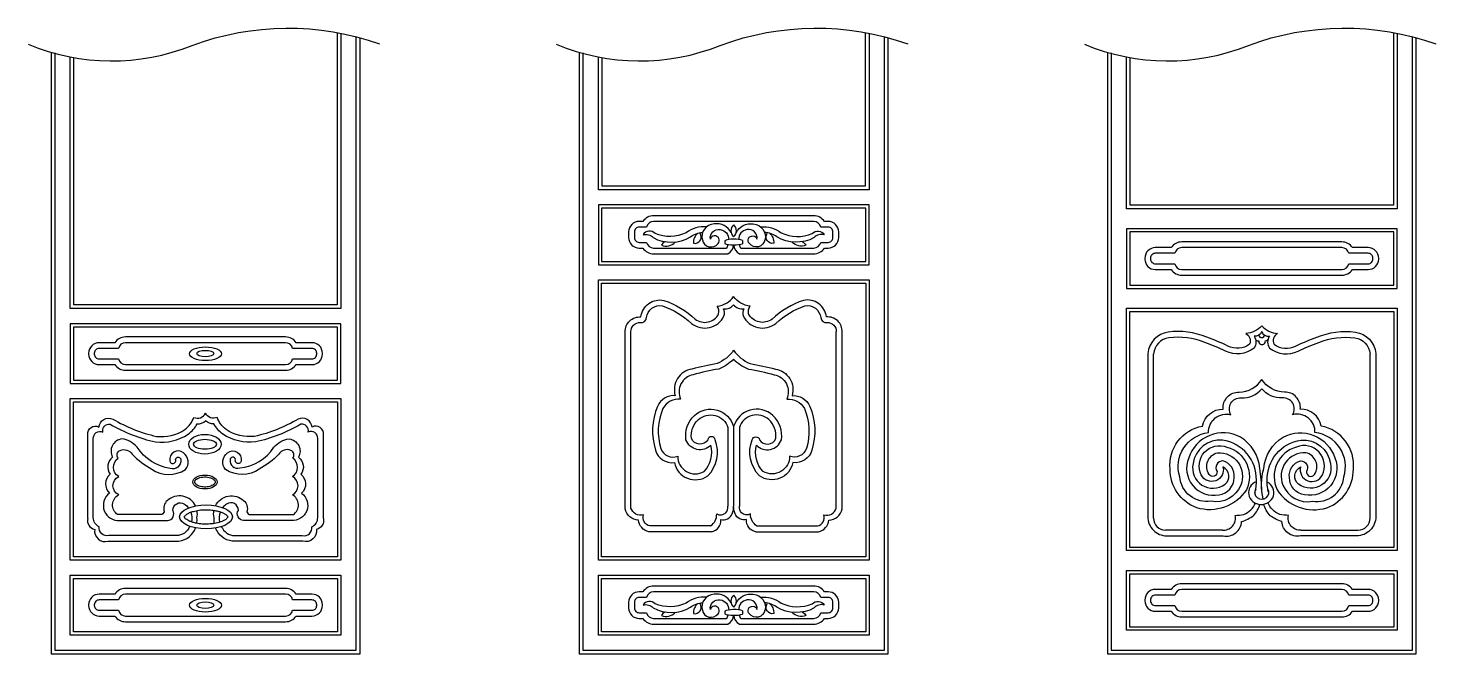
# Model space of a CAD drawing. Extents: x -66030 to 95157, y -13132 to 45879.
# Drawn here: x -29227 to -27362, y 33155 to 33984 of the extents above; entities that cross this region are included whole.
import ezdxf

# ---------------------------------------------------------------- set-up
doc = ezdxf.new("R2010")
doc.units = 0
doc.header["$LTSCALE"] = 100
doc.header["$MEASUREMENT"] = 0
doc.layers.add('3', color=11, linetype='CONTINUOUS')
doc.layers.add('4', color=121, linetype='CONTINUOUS')

msp = doc.modelspace()

# ---------------------------------------------------------------- linework, layer by layer
at = {"layer": '3'}
for p, q in [((-28280.4, 33703.1), (-28280.4, 33698.6)), ((-27735.8, 33334.9), (-27735.8, 33552.1)), ((-27448.8, 33334.9), (-27448.8, 33552.1)), ((-28299.8, 33455.1), (-28299.8, 33350.8)), ((-28292.3, 33456.3), (-28292.3, 33350.8)), ((-28284.7, 33455.1), (-28284.7, 33350.8)), ((-27644.5, 33319.2), (-27720.1, 33319.2)), ((-27540, 33319.2), (-27464.5, 33319.2)), ((-28280.4, 33212.3), (-28280.4, 33207.8))]:
    msp.add_line(p, q, dxfattribs=at)
for points in [[(-29227.4, 33963.1, 0.197288), (-29010, 33961.6, -0.174961), (-28761.6, 33963.7)], [(-28527.4, 33963.1, 0.197288), (-28310, 33961.6, -0.174961), (-28061.6, 33963.7)], [(-27827.4, 33963.1, 0.197288), (-27610, 33961.6, -0.174961), (-27361.6, 33963.7)], [(-28292, 33697.1, 0.305838), (-28284.5, 33685.3), (-28186.2, 33685.3, 0.250492), (-28172, 33692.9), (-28167, 33692.9, 0.414214), (-28153.1, 33706.8), (-28153.1, 33714.3, 0.414214), (-28167, 33728.2), (-28172, 33728.2, 0.250492), (-28186.2, 33735.7), (-28398.4, 33735.7, 0.250492), (-28412.5, 33728.2), (-28417.6, 33728.2, 0.414214), (-28431.5, 33714.3), (-28431.5, 33706.8, 0.414214), (-28417.6, 33692.9), (-28412.5, 33692.9, 0.250492), (-28398.4, 33685.3), (-28300, 33685.3, 0.305966), (-28292.6, 33697.1, 0.305966)], [(-28284.4, 33697.6, 0.280741), (-28282.6, 33692.9), (-28186.2, 33692.9, 0.356394), (-28176.9, 33700.5), (-28167, 33700.5, 0.414214), (-28160.7, 33706.8), (-28160.7, 33714.3, 0.414214), (-28167, 33720.6), (-28176.9, 33720.6, 0.356394), (-28186.2, 33728.2), (-28398.4, 33728.2, 0.356394), (-28407.6, 33720.6), (-28417.6, 33720.6, 0.414214), (-28423.9, 33714.3), (-28423.9, 33706.8, 0.414214), (-28417.6, 33700.5), (-28407.6, 33700.5, 0.356394), (-28398.4, 33692.9), (-28302, 33692.9, 0.280741), (-28300.2, 33697.6)], [(-28328.2, 33721.1, 0.182966), (-28355.3, 33713.2, -0.210138), (-28396.4, 33712.1, 0.519545), (-28412.2, 33710.6, -0.292368), (-28399, 33706.8, 0.264083), (-28349.6, 33707.6, -0.163941), (-28333.4, 33713.7)], [(-28295.7, 33713.3, 0.339547), (-28318.3, 33724.9, 0.475952), (-28333.8, 33703.8, 0.644842), (-28313, 33698.9, 1.288632), (-28323.2, 33704.6, -0.516274), (-28310, 33717.4, -0.39262), (-28298.9, 33704.1)], [(-28288.8, 33713.3, -0.339547), (-28266.3, 33724.9, -0.475952), (-28250.8, 33703.8, -0.644842), (-28271.5, 33698.9, -1.288632), (-28261.4, 33704.6, 0.516274), (-28274.6, 33717.4, 0.39262), (-28285.6, 33704.1)], [(-28256.4, 33721.1, -0.182966), (-28229.3, 33713.2, 0.210138), (-28188.2, 33712.1, -0.519545), (-28172.3, 33710.6, 0.292368), (-28185.5, 33706.8, -0.264083), (-28235, 33707.6, 0.163941), (-28251.2, 33713.7)], [(-28382.9, 33701.3, 0.20937), (-28388.1, 33696.7, 0.311137), (-28369.9, 33700.9, 0.299417)], [(-28339.6, 33712.7, 0.249759), (-28345.5, 33699.3, 0.691978), (-28336.8, 33712.5, 0.691978)], [(-28245, 33712.7, -0.249759), (-28239.1, 33699.3, -0.691978), (-28247.8, 33712.5, -0.691978)], [(-28201.7, 33701.3, -0.20937), (-28196.5, 33696.7, -0.311137), (-28214.7, 33700.9, -0.299417)], [(-28435.9, 33581.7, -0.457494), (-28415.2, 33601.6, -0.441557), (-28384.7, 33623.6, -0.106673), (-28343.2, 33598.8, 0.466831), (-28312.2, 33605.6, 0.219691), (-28314.1, 33616, 0.216733), (-28292.3, 33628.9, 0.216733)], [(-28148.6, 33581.7, 0.457494), (-28169.3, 33601.6, 0.441557), (-28199.8, 33623.6, 0.106673), (-28241.3, 33598.8, -0.466831), (-28272.4, 33605.6, -0.219691), (-28270.4, 33616, -0.216733), (-28292.3, 33628.9, -0.216733)], [(-28428.4, 33582.1, -0.457494), (-28415.9, 33594.1, 0.407277), (-28407.7, 33600.8, -0.434609), (-28386.7, 33616.3, -0.106283), (-28348.2, 33593.1, 0.480298), (-28305.1, 33602.9, 0.223489), (-28305.7, 33612.6, 0.251983), (-28292.3, 33617.7, 0.251983), (-28278.9, 33612.6, 0.223489), (-28279.5, 33602.9, 0.480298), (-28236.4, 33593.1, -0.106283), (-28197.9, 33616.3, -0.434609), (-28176.9, 33600.8, 0.407277), (-28168.7, 33594.1, -0.457494), (-28156.2, 33582.1)], [(-27592.3, 33589.8, -0.182561), (-27613.3, 33579.6, -0.402313), (-27608.5, 33565.4, -0.285744), (-27637.1, 33563.1, 0.025665), (-27665.2, 33574.7, 0.132431), (-27716.4, 33581.5, 0.350823), (-27743.4, 33553.1), (-27743.4, 33336.8, 0.414214), (-27718.2, 33311.6), (-27643.5, 33311.6, 0.466148), (-27619, 33330.5, 0.078053), (-27603.2, 33338.2, 0.105093), (-27594.8, 33353.3, 0.105093)], [(-27592.3, 33589.8, 0.182561), (-27571.3, 33579.6, 0.402313), (-27576.1, 33565.4, 0.285744), (-27547.5, 33563.1, -0.025665), (-27519.4, 33574.7, -0.132431), (-27468.1, 33581.5, -0.350823), (-27441.2, 33553.1), (-27441.2, 33336.8, -0.414214), (-27466.4, 33311.6), (-27541.1, 33311.6, -0.466148), (-27565.6, 33330.5, -0.078053), (-27581.3, 33338.2, -0.106337), (-27589.9, 33353.5, -0.106337)], [(-28322.8, 33324.6), (-28403.6, 33324.6, -0.414462), (-28412, 33339.3, -0.417311), (-28428.4, 33348.4), (-28428.4, 33581.7)], [(-28261.8, 33324.6), (-28181, 33324.6, 0.414462), (-28172.6, 33339.3, 0.417311), (-28156.2, 33348.4), (-28156.2, 33581.7)], [(-27592.3, 33582.4, -0.384562), (-27602.5, 33576.2, -0.31923), (-27602.6, 33560.4, -0.298491), (-27640.4, 33556.4, 0.02574), (-27667.9, 33567.7, 0.132925), (-27715.4, 33574, 0.350574), (-27735.8, 33552.5)], [(-27600.3, 33571.2, 0.333514), (-27596.3, 33570.2, 1.204437), (-27587.6, 33570.1, 0.379391), (-27584, 33572.3, 0.379391)], [(-27592.3, 33582.4, 0.384562), (-27582.1, 33576.2, 0.31923), (-27582, 33560.4, 0.298491), (-27544.1, 33556.4, -0.02574), (-27516.7, 33567.7, -0.132925), (-27469.1, 33574, -0.350574), (-27448.7, 33552.5)], [(-28292.3, 33557.5, -0.14199), (-28314.1, 33539.9, 0.023905), (-28347.6, 33532.5, 0.450994), (-28369.8, 33497.3, 0.328656), (-28393.1, 33483.1, 0.178436), (-28395.9, 33425.2, 0.377508), (-28370.9, 33408.7, 0.546887), (-28326.6, 33391.1, 0.300358), (-28316.8, 33438.8, 0.827313), (-28326.6, 33438.8, -0.606307), (-28348.2, 33440.5, -0.238466), (-28339.1, 33465.5, -0.544113), (-28299.8, 33455.1)], [(-28292.3, 33557.5, 0.14199), (-28270.5, 33539.9, -0.023905), (-28237, 33532.5, -0.450994), (-28214.8, 33497.3, -0.328656), (-28191.5, 33483.1, -0.178436), (-28188.6, 33425.2, -0.377508), (-28213.7, 33408.7, -0.546887), (-28258, 33391.1, -0.300358), (-28267.7, 33438.8, -0.827313), (-28258, 33438.8, 0.606307), (-28236.4, 33440.5, 0.238466), (-28245.5, 33465.5, 0.544113), (-28284.7, 33455.1)], [(-28292.3, 33545.7, -0.103308), (-28312, 33532.6, 0.024796), (-28346, 33525.1, 0.477885), (-28362.7, 33492.7, 0.298222), (-28386.1, 33480.2, 0.179139), (-28388.7, 33427.3, 0.442566), (-28366.4, 33417.3, 0.592177), (-28331.5, 33396.9, 0.2631), (-28322.5, 33431.8, -0.561489), (-28355.5, 33438.7, -0.246085), (-28344.2, 33471.1, -0.557893), (-28292.3, 33456.3)], [(-28292.3, 33545.7, 0.103308), (-28272.6, 33532.6, -0.024796), (-28238.5, 33525.1, -0.477885), (-28221.9, 33492.7, -0.298222), (-28198.5, 33480.2, -0.179139), (-28195.9, 33427.3, -0.442566), (-28218.2, 33417.3, -0.592177), (-28253.1, 33396.9, -0.2631), (-28262.1, 33431.8, 0.561489), (-28229, 33438.7, 0.246085), (-28240.4, 33471.1, 0.557893), (-28292.3, 33456.3)], [(-27601.5, 33368, 0.086036), (-27599.5, 33385.1, 0.381529), (-27644.3, 33438.4, 0.399724), (-27683.4, 33407.2, 0.689563), (-27641, 33379.8, 0.538906), (-27643.7, 33402.9, -0.902748), (-27672.5, 33392.2, -0.687283), (-27638.4, 33429.2, -0.468923), (-27612.7, 33372.6, -0.338415), (-27678.6, 33348.8, -0.319224), (-27713.7, 33400.1, -0.392314), (-27670.8, 33457, -0.378217), (-27643.3, 33479.4, -0.458045), (-27622.3, 33502, 0.24585), (-27592.3, 33518.7)], [(-27583, 33367.9, -0.086308), (-27585.1, 33385.1, -0.381529), (-27540.2, 33438.4, -0.399724), (-27501.2, 33407.2, -0.689563), (-27543.5, 33379.8, -0.538906), (-27540.9, 33402.9, 0.902748), (-27512, 33392.2, 0.687283), (-27546.2, 33429.2, 0.468923), (-27571.9, 33372.6, 0.338415), (-27505.9, 33348.8, 0.319224), (-27470.9, 33400.1, 0.392314), (-27513.8, 33457, 0.378217), (-27541.3, 33479.4, 0.458045), (-27562.3, 33502, -0.24585), (-27592.3, 33518.7)], [(-27592.2, 33371, 0.033518), (-27594.9, 33400.9, 0.236183), (-27620.6, 33442.4, 0.467183), (-27689.2, 33414.7, 0.601734), (-27649, 33366, 0.378006), (-27628.9, 33388.8, 0.372374), (-27643.7, 33410.8, 0.615141), (-27651.6, 33396.9, -0.812105), (-27662.2, 33393, -0.524119), (-27650.8, 33421.6, -0.550889), (-27620.2, 33378.7, -0.360699), (-27659.5, 33357.4, -0.435772), (-27701.1, 33389.7, -0.470215), (-27662.8, 33448.3, -0.50971), (-27633.1, 33472, -0.607555), (-27619.7, 33494.4, 0.251771), (-27592.3, 33506.5)], [(-27590.4, 33360.4, -0.126852), (-27589.7, 33400.9, -0.236183), (-27564, 33442.4, -0.467183), (-27495.4, 33414.7, -0.601734), (-27535.6, 33366, -0.378006), (-27555.7, 33388.8, -0.372374), (-27540.9, 33410.8, -0.615141), (-27533, 33396.9, 0.812105), (-27522.4, 33393, 0.524119), (-27533.7, 33421.6, 0.550889), (-27564.3, 33378.7, 0.360699), (-27525.1, 33357.4, 0.435772), (-27483.5, 33389.7, 0.470215), (-27521.8, 33448.3, 0.50971), (-27551.4, 33472, 0.607555), (-27564.9, 33494.4, -0.251771), (-27592.3, 33506.5)], [(-29148.5, 33445.8, -0.600787), (-29133.6, 33455.7, -0.507635), (-29115.2, 33466.3, 0.077836), (-29057.4, 33443.3, 0.172099), (-29019.5, 33452.5, 0.149591), (-29007.8, 33468.5, 0.410386), (-28992.3, 33474.1)], [(-28836, 33445.8, 0.600787), (-28851, 33455.7, 0.507635), (-28869.4, 33466.3, -0.077836), (-28927.2, 33443.3, -0.172099), (-28965.1, 33452.5, -0.149591), (-28976.8, 33468.5, -0.410386), (-28992.3, 33474.1)], [(-29013.1, 33324.1, -0.030186), (-29014.5, 33321.7, -0.312369), (-29034.1, 33312), (-29120.5, 33312, -0.540012), (-29133.1, 33323.6, -0.310095), (-29141, 33335.8), (-29141, 33440.5, -0.570656), (-29128.3, 33449.1, -0.560229), (-29118.6, 33459.5, 0.077721), (-29058.6, 33435.9, 0.174816), (-29015.2, 33446.3, 0.109808), (-29003.4, 33459.8, 0.204876), (-28992.3, 33463.9)], [(-28971.3, 33323.7, 0.025286), (-28970, 33321.7, 0.312369), (-28950.5, 33312), (-28864.1, 33312, 0.540012), (-28851.4, 33323.6, 0.310095), (-28843.6, 33335.8), (-28843.6, 33440.5, 0.570656), (-28856.3, 33449.1, 0.560229), (-28866, 33459.5, -0.077721), (-28925.9, 33435.9, -0.174816), (-28969.4, 33446.3, -0.109808), (-28981.2, 33459.8, -0.204876), (-28992.3, 33463.9)], [(-29005.4, 33351.1, 0.499841), (-29042.8, 33358.4, 0.299327), (-29047.1, 33343.4, -0.318625), (-29051.8, 33339.6), (-29108.8, 33339.6, -0.557608), (-29107.4, 33366, -0.628306), (-29107.4, 33390, -0.532999), (-29107.9, 33414.5, -0.516943), (-29105.5, 33424.8, -0.364132), (-29089.5, 33419.7, 0.070201), (-29063.6, 33399.9, 0.30484), (-29018.8, 33399.4, 0.443822), (-29021.6, 33421.5, 0.706551), (-29039.5, 33410.7, 1.116991), (-29032, 33412.6, -0.998916), (-29024.9, 33412.1, -0.535133), (-29039, 33400.9, -0.215824), (-29082.9, 33429.1, 0.191839), (-29103.2, 33439.9, 0.541262), (-29115.4, 33415.9, 0.423439), (-29118.7, 33393.3, 0.444005), (-29119.7, 33367.9, 0.755902), (-29106, 33332), (-29042.8, 33332, 0.589869), (-29035.7, 33345.3, -0.599007), (-29020.2, 33353.7, -0.082231), (-29014.8, 33348.4, -0.082231)], [(-28979, 33351.4, -0.496398), (-28941.8, 33358.4, -0.299327), (-28937.5, 33343.4, 0.318625), (-28932.8, 33339.6), (-28875.8, 33339.6, 0.557608), (-28877.2, 33366, 0.628306), (-28877.2, 33390, 0.532999), (-28876.7, 33414.5, 0.516943), (-28879.1, 33424.8, 0.364132), (-28895.1, 33419.7, -0.070201), (-28921, 33399.9, -0.30484), (-28965.8, 33399.4, -0.443822), (-28963, 33421.5, -0.706551), (-28945.1, 33410.7, -1.116991), (-28952.6, 33412.6, 0.998916), (-28959.7, 33412.1, 0.571272), (-28946.9, 33401.8, 0.240318), (-28901.7, 33429.1, -0.191839), (-28881.4, 33439.9, -0.541262), (-28869.2, 33415.9, -0.423439), (-28865.9, 33393.3, -0.444005), (-28864.9, 33367.9, -0.755902), (-28878.6, 33332), (-28941.8, 33332, -0.589869), (-28948.8, 33345.3, 0.599007), (-28964.4, 33353.7, 0.076558), (-28969.4, 33348.9)], [(-29011.8, 33342.8, -0.142276), (-29010.9, 33330)], [(-29003.8, 33328.1, 0.064296), (-29003.7, 33335.4, 0.103369), (-29003.5, 33345.1, 0.103369)], [(-28980.7, 33327.9, -0.066441), (-28980.9, 33335.4, -0.10584), (-28981.1, 33345.3, -0.10584)], [(-28972.6, 33343.3, 0.152373), (-28973.6, 33329.6)], [(-28321.8, 33317), (-28404.6, 33317, -0.344534), (-28418.4, 33332.5, -0.353091), (-28435.9, 33347.3)], [(-28322.8, 33324.6, 0.261915), (-28314.8, 33340.6, 0.308707), (-28302.8, 33342, 0.188808), (-28299.8, 33350.8, 0.087615)], [(-28321.8, 33317, 0.402823), (-28309.4, 33333.1, 0.367074), (-28294.1, 33340.9, 0.113615), (-28292.3, 33350.8, 0.043269)], [(-28262.8, 33317, -0.402823), (-28275.1, 33333.1, -0.367074), (-28290.5, 33340.9, -0.113615), (-28292.3, 33350.8, -0.043269)], [(-28261.8, 33324.6, -0.261915), (-28269.8, 33340.6, -0.308707), (-28281.8, 33342, -0.188808), (-28284.7, 33350.8, -0.087615)], [(-28262.8, 33317), (-28180, 33317, 0.344534), (-28166.2, 33332.5, 0.353091), (-28148.6, 33347.3)], [(-27644.5, 33319.2, 0.526127), (-27627.7, 33338.7, 0.053247), (-27616.1, 33339.9, 0.184038), (-27600.6, 33354.9, 0.184038)], [(-27540, 33319.2, -0.526127), (-27556.8, 33338.7, -0.053247), (-27568.5, 33339.9, -0.189872), (-27584.2, 33355.5, -0.189872)], [(-29148.5, 33334.7, 0.412552), (-29139.2, 33320.1, 0.544794), (-29121.5, 33304.4), (-29027.5, 33304.4, 0.267908), (-29005.4, 33322, 0.267908)], [(-28836, 33334.7, -0.412552), (-28845.3, 33320.1, -0.544794), (-28863.1, 33304.4), (-28957.1, 33304.4, -0.26546), (-28979, 33321.8, -0.26546)], [(-28292, 33206.2, 0.305838), (-28284.5, 33194.5), (-28186.2, 33194.5, 0.250492), (-28172, 33202.1), (-28167, 33202.1, 0.414214), (-28153.1, 33215.9), (-28153.1, 33223.5, 0.414214), (-28167, 33237.3), (-28172, 33237.3, 0.250492), (-28186.2, 33244.9), (-28398.4, 33244.9, 0.250492), (-28412.5, 33237.3), (-28417.6, 33237.3, 0.414214), (-28431.5, 33223.5), (-28431.5, 33215.9, 0.414214), (-28417.6, 33202.1), (-28412.5, 33202.1, 0.250492), (-28398.4, 33194.5), (-28300, 33194.5, 0.305966), (-28292.6, 33206.2, 0.305966)], [(-28284.4, 33206.8, 0.280741), (-28282.6, 33202.1), (-28186.2, 33202.1, 0.356394), (-28176.9, 33209.6), (-28167, 33209.6, 0.414214), (-28160.7, 33215.9), (-28160.7, 33223.5, 0.414214), (-28167, 33229.8), (-28176.9, 33229.8, 0.356394), (-28186.2, 33237.3), (-28398.4, 33237.3, 0.356394), (-28407.6, 33229.8), (-28417.6, 33229.8, 0.414214), (-28423.9, 33223.5), (-28423.9, 33215.9, 0.414214), (-28417.6, 33209.6), (-28407.6, 33209.6, 0.356394), (-28398.4, 33202.1), (-28302, 33202.1, 0.280741), (-28300.2, 33206.8)], [(-28328.2, 33230.3, 0.182966), (-28355.3, 33222.4, -0.210138), (-28396.4, 33221.3, 0.519545), (-28412.2, 33219.8, -0.292368), (-28399, 33216, 0.264083), (-28349.6, 33216.8, -0.163941), (-28333.4, 33222.8)], [(-28295.7, 33222.4, 0.339547), (-28318.3, 33234.1, 0.475952), (-28333.8, 33213, 0.644842), (-28313, 33208.1, 1.288632), (-28323.2, 33213.8, -0.516274), (-28310, 33226.6, -0.39262), (-28298.9, 33213.3)], [(-28288.8, 33222.4, -0.339547), (-28266.3, 33234.1, -0.475952), (-28250.8, 33213, -0.644842), (-28271.5, 33208.1, -1.288632), (-28261.4, 33213.8, 0.516274), (-28274.6, 33226.6, 0.39262), (-28285.6, 33213.3)], [(-28256.4, 33230.3, -0.182966), (-28229.3, 33222.4, 0.210138), (-28188.2, 33221.3, -0.519545), (-28172.3, 33219.8, 0.292368), (-28185.5, 33216, -0.264083), (-28235, 33216.8, 0.163941), (-28251.2, 33222.8)], [(-28339.6, 33221.9, 0.249759), (-28345.5, 33208.5, 0.691978), (-28336.8, 33221.7, 0.691978)], [(-28245, 33221.9, -0.249759), (-28239.1, 33208.5, -0.691978), (-28247.8, 33221.7, -0.691978)], [(-28382.9, 33210.5, 0.20937), (-28388.1, 33205.8, 0.311137), (-28369.9, 33210.1, 0.299417)], [(-28201.7, 33210.5, -0.20937), (-28196.5, 33205.8, -0.311137), (-28214.7, 33210.1, -0.299417)]]:
    msp.add_lwpolyline(points, format="xyb", dxfattribs=at)
for points in [[(-28812.9, 33977.6), (-28812.9, 33612.7), (-29171.6, 33612.7), (-29171.6, 33946.2)], [(-28112.9, 33977.6), (-28112.9, 33770.2), (-28471.6, 33770.2), (-28471.6, 33946.2)], [(-27412.9, 33977.6), (-27412.9, 33745), (-27771.6, 33745), (-27771.6, 33946.2)], [(-29192.1, 33951.5), (-29192.1, 33160.1), (-28792.5, 33160.1), (-28792.5, 33972.6)], [(-28492.1, 33951.5), (-28492.1, 33160.1), (-28092.5, 33160.1), (-28092.5, 33972.6)], [(-27792.1, 33951.5), (-27792.1, 33160.1), (-27392.5, 33160.1), (-27392.5, 33972.6)], [(-28304, 33702.7), (-28304, 33699)], [(-28280.4, 33702.7), (-28280.4, 33699)], [(-28435.9, 33347.3), (-28435.9, 33581.7)], [(-28148.6, 33347.3), (-28148.6, 33581.7)], [(-29148.5, 33334.7), (-29148.5, 33445.8)], [(-28836, 33334.7), (-28836, 33445.8)], [(-28304, 33211.8), (-28304, 33208.2)], [(-28280.4, 33211.8), (-28280.4, 33208.2)]]:
    msp.add_lwpolyline(points, dxfattribs=at)
for points in [[(-28471.6, 33750.1), (-28471.6, 33670.9), (-28112.9, 33670.9), (-28112.9, 33750.1)], [(-28467.3, 33745.8), (-28467.3, 33675.3), (-28117.3, 33675.3), (-28117.3, 33745.8)], [(-27771.6, 33718.6), (-27771.6, 33639.4), (-27412.9, 33639.4), (-27412.9, 33718.6)], [(-27767.3, 33714.3), (-27767.3, 33643.8), (-27417.3, 33643.8), (-27417.3, 33714.3)], [(-28471.6, 33279.3), (-28471.6, 33650.9), (-28112.9, 33650.9), (-28112.9, 33279.3)], [(-28467.3, 33283.6), (-28467.3, 33646.6), (-28117.3, 33646.6), (-28117.3, 33283.6)], [(-27771.6, 33291.9), (-27771.6, 33613.1), (-27412.9, 33613.1), (-27412.9, 33291.9)], [(-27767.3, 33296.2), (-27767.3, 33608.8), (-27417.3, 33608.8), (-27417.3, 33296.2)], [(-29171.6, 33592.6), (-29171.6, 33513.4), (-28812.9, 33513.4), (-28812.9, 33592.6)], [(-29167.3, 33588.3), (-29167.3, 33517.8), (-28817.3, 33517.8), (-28817.3, 33588.3)], [(-29171.6, 33279.3), (-29171.6, 33493.4), (-28812.9, 33493.4), (-28812.9, 33279.3)], [(-29167.3, 33283.6), (-29167.3, 33489.1), (-28817.3, 33489.1), (-28817.3, 33283.6)], [(-29171.6, 33180.1), (-29171.6, 33259.3), (-28812.9, 33259.3), (-28812.9, 33180.1)], [(-29167.3, 33184.4), (-29167.3, 33255), (-28817.3, 33255), (-28817.3, 33184.4)], [(-28471.6, 33180.1), (-28471.6, 33259.3), (-28112.9, 33259.3), (-28112.9, 33180.1)], [(-28467.3, 33184.4), (-28467.3, 33255), (-28117.3, 33255), (-28117.3, 33184.4)], [(-27771.6, 33186.4), (-27771.6, 33265.6), (-27412.9, 33265.6), (-27412.9, 33186.4)], [(-27767.3, 33190.7), (-27767.3, 33261.3), (-27417.3, 33261.3), (-27417.3, 33190.7)]]:
    msp.add_lwpolyline(points, close=True, dxfattribs=at)
for points in [[(-27747.2, 33679.7), (-27747.2, 33678.4, 0.414214), (-27733.4, 33664.5), (-27712.5, 33664.5, 0.250492), (-27698.4, 33657), (-27486.2, 33657, 0.250492), (-27472, 33664.5), (-27451.2, 33664.5, 0.414214), (-27437.3, 33678.4), (-27437.3, 33679.7, 0.414214), (-27451.2, 33693.5), (-27472, 33693.5, 0.250492), (-27486.2, 33701.1), (-27698.4, 33701.1, 0.250492), (-27712.5, 33693.5), (-27733.4, 33693.5, 0.414214)], [(-27739.7, 33679.7), (-27739.7, 33678.4, 0.414214), (-27733.4, 33672.1), (-27707.6, 33672.1, 0.356394), (-27698.4, 33664.5), (-27486.2, 33664.5, 0.356394), (-27476.9, 33672.1), (-27451.2, 33672.1, 0.414214), (-27444.9, 33678.4), (-27444.9, 33679.7, 0.414214), (-27451.2, 33686), (-27476.9, 33686, 0.356394), (-27486.2, 33693.5), (-27698.4, 33693.5, 0.356394), (-27707.6, 33686), (-27733.4, 33686, 0.414214)], [(-29147.2, 33553.7), (-29147.2, 33552.4, 0.414214), (-29133.4, 33538.5), (-29112.5, 33538.5, 0.250492), (-29098.4, 33531), (-28886.2, 33531, 0.250492), (-28872, 33538.5), (-28851.2, 33538.5, 0.414214), (-28837.3, 33552.4), (-28837.3, 33553.7, 0.414214), (-28851.2, 33567.5), (-28872, 33567.5, 0.250492), (-28886.2, 33575.1), (-29098.4, 33575.1, 0.250492), (-29112.5, 33567.5), (-29133.4, 33567.5, 0.414214)], [(-29139.7, 33553.7), (-29139.7, 33552.4, 0.414214), (-29133.4, 33546.1), (-29107.6, 33546.1, 0.356394), (-29098.4, 33538.5), (-28886.2, 33538.5, 0.356394), (-28876.9, 33546.1), (-28851.2, 33546.1, 0.414214), (-28844.9, 33552.4), (-28844.9, 33553.7, 0.414214), (-28851.2, 33560), (-28876.9, 33560, 0.356394), (-28886.2, 33567.5), (-29098.4, 33567.5, 0.356394), (-29107.6, 33560), (-29133.4, 33560, 0.414214)], [(-29147.2, 33220.3), (-29147.2, 33219.1, 0.414214), (-29133.4, 33205.2), (-29112.5, 33205.2, 0.250492), (-29098.4, 33197.7), (-28886.2, 33197.7, 0.250492), (-28872, 33205.2), (-28851.2, 33205.2, 0.414214), (-28837.3, 33219.1), (-28837.3, 33220.3, 0.414214), (-28851.2, 33234.2), (-28872, 33234.2, 0.250492), (-28886.2, 33241.8), (-29098.4, 33241.8, 0.250492), (-29112.5, 33234.2), (-29133.4, 33234.2, 0.414214)], [(-29139.7, 33220.3), (-29139.7, 33219.1, 0.414214), (-29133.4, 33212.8), (-29107.6, 33212.8, 0.356394), (-29098.4, 33205.2), (-28886.2, 33205.2, 0.356394), (-28876.9, 33212.8), (-28851.2, 33212.8, 0.414214), (-28844.9, 33219.1), (-28844.9, 33220.3, 0.414214), (-28851.2, 33226.6), (-28876.9, 33226.6, 0.356394), (-28886.2, 33234.2), (-29098.4, 33234.2, 0.356394), (-29107.6, 33226.6), (-29133.4, 33226.6, 0.414214)], [(-27747.2, 33226.6), (-27747.2, 33225.4, 0.414214), (-27733.4, 33211.5), (-27712.5, 33211.5, 0.250492), (-27698.4, 33204), (-27486.2, 33204, 0.250492), (-27472, 33211.5), (-27451.2, 33211.5, 0.414214), (-27437.3, 33225.4), (-27437.3, 33226.6, 0.414214), (-27451.2, 33240.5), (-27472, 33240.5, 0.250492), (-27486.2, 33248.1), (-27698.4, 33248.1, 0.250492), (-27712.5, 33240.5), (-27733.4, 33240.5, 0.414214)], [(-27739.7, 33226.6), (-27739.7, 33225.4, 0.414214), (-27733.4, 33219.1), (-27707.6, 33219.1, 0.356394), (-27698.4, 33211.5), (-27486.2, 33211.5, 0.356394), (-27476.9, 33219.1), (-27451.2, 33219.1, 0.414214), (-27444.9, 33225.4), (-27444.9, 33226.6, 0.414214), (-27451.2, 33232.9), (-27476.9, 33232.9, 0.356394), (-27486.2, 33240.5), (-27698.4, 33240.5, 0.356394), (-27707.6, 33232.9), (-27733.4, 33232.9, 0.414214)]]:
    msp.add_lwpolyline(points, format="xyb", close=True, dxfattribs=at)
for centre, radius, start, end in [((-28285.7, 33715.9), 10.2, 129.9214, 229.9874), ((-28298.8, 33715.9), 10.2, 310.0126, 50.0786), ((-27592.3, 33578.2), 4.02, 193.2502, 346.7498), ((-27720.1, 33334.9), 15.8, 180, 270), ((-27464.5, 33334.9), 15.8, 270, 0), ((-28285.7, 33225), 10.2, 129.9214, 229.9874), ((-28298.8, 33225), 10.2, 310.0126, 50.0786)]:
    msp.add_arc(centre, radius, start, end, dxfattribs=at)
for centre, major_axis, ratio, start_param, end_param in [((-28291.8, 33700.9), (14, 0), 0.272728, 0.623576, 2.644112), ((-28291.8, 33700.9), (14, 0), 0.272728, 3.639074, 5.659609), ((-27593, 33368.8), (-16.8, 0), 0.933333, 5.104917, 10.506628), ((-27592.3, 33368.8), (-9.31, 0), 0.92, 5.743792, 9.970429), ((-28291.8, 33210), (14, 0), 0.272728, 0.623576, 2.644112), ((-28291.8, 33210), (14, 0), 0.272728, 3.639074, 5.659609)]:
    msp.add_ellipse(centre, major_axis=major_axis, ratio=ratio, start_param=start_param, end_param=end_param, dxfattribs=at)
for centre, major_axis, ratio in [((-28992.4, 33552.8), (-21.2, 0), 0.426302), ((-28992.6, 33553.1), (-11.2, 0), 0.382353), ((-28993.1, 33432.9), (-21.5, 0), 0.604396), ((-28993.1, 33432.9), (-15.2, 0), 0.433061), ((-28993.1, 33382.9), (-16.1, 0), 0.573518), ((-28991.6, 33336.6), (-35, 0), 0.452842), ((-28992.4, 33219.5), (-21.2, 0), 0.426302), ((-28992.6, 33219.7), (-11.2, 0), 0.382353)]:
    msp.add_ellipse(centre, major_axis=major_axis, ratio=ratio, dxfattribs=at)
for points, knots in [([(-29006.6, 33382.9), (-29006.6, 33382.7), (-29006.6, 33382.4), (-29006.4, 33381.8), (-29006.3, 33381.5), (-29005.9, 33380.9), (-29005.7, 33380.6), (-29005.1, 33380), (-29004.7, 33379.6), (-29003.7, 33378.8), (-29002.9, 33378.4), (-29001.1, 33377.6), (-29000.1, 33377.2), (-28997.9, 33376.7), (-28996.7, 33376.5), (-28994.4, 33376.2), (-28993.1, 33376.2), (-28990.7, 33376.3), (-28989.5, 33376.4), (-28987.3, 33376.9), (-28986.2, 33377.2), (-28984.2, 33377.9), (-28983.3, 33378.3), (-28981.8, 33379.2), (-28981.2, 33379.7), (-28980.4, 33380.6), (-28980.1, 33381), (-28979.7, 33381.7), (-28979.6, 33382), (-28979.5, 33382.7), (-28979.5, 33383), (-28979.5, 33383.6), (-28979.6, 33383.9), (-28980, 33384.6), (-28980.2, 33385), (-28980.9, 33385.7), (-28981.3, 33386.1), (-28982.2, 33386.9), (-28982.8, 33387.2), (-28984.1, 33387.9), (-28984.8, 33388.2), (-28986.8, 33388.9), (-28988.1, 33389.2), (-28990.9, 33389.6), (-28992.3, 33389.7), (-28995.2, 33389.6), (-28996.6, 33389.4), (-28999.3, 33388.9), (-29000.5, 33388.5), (-29002.5, 33387.6), (-29003.4, 33387.2), (-29004.7, 33386.3), (-29005.3, 33385.8), (-29006, 33384.9), (-29006.2, 33384.6), (-29006.5, 33383.9), (-29006.6, 33383.6), (-29006.6, 33383.2), (-29006.6, 33383), (-29006.6, 33382.9)], [0, 0, 0, 0, 0.163494, 0.163494, 0.326988, 0.326988, 0.490482, 0.490482, 0.653976, 0.653976, 0.902351, 0.902351, 1.150727, 1.150727, 1.399102, 1.399102, 1.647478, 1.647478, 1.895853, 1.895853, 2.144229, 2.144229, 2.392604, 2.392604, 2.64098, 2.64098, 2.832601, 2.832601, 3.024223, 3.024223, 3.215845, 3.215845, 3.407466, 3.407466, 3.599088, 3.599088, 3.790709, 3.790709, 3.982331, 3.982331, 4.173953, 4.173953, 4.467573, 4.467573, 4.761193, 4.761193, 5.054813, 5.054813, 5.348433, 5.348433, 5.594299, 5.594299, 5.840165, 5.840165, 6.02596, 6.02596, 6.211755, 6.211755, 6.283185, 6.283185, 6.283185, 6.283185]), ([(-29020.3, 33336.6), (-29020.3, 33336.5), (-29020.3, 33336.5), (-29020.2, 33336.3), (-29020.2, 33336.2), (-29020.1, 33335.9), (-29020, 33335.7), (-29019.7, 33335.2), (-29019.5, 33335), (-29018.9, 33334.4), (-29018.6, 33334.1), (-29017.6, 33333.3), (-29016.9, 33332.8), (-29015, 33331.7), (-29014, 33331.2), (-29011.6, 33330.2), (-29010.3, 33329.8), (-29007.5, 33328.9), (-29006, 33328.6), (-29001.9, 33327.8), (-28999.3, 33327.4), (-28993.8, 33327), (-28991, 33327), (-28985.5, 33327.3), (-28982.8, 33327.5), (-28977.7, 33328.4), (-28975.3, 33329), (-28971.5, 33330.2), (-28970, 33330.8), (-28967.5, 33332.1), (-28966.4, 33332.7), (-28964.9, 33333.8), (-28964.4, 33334.2), (-28963.7, 33335), (-28963.4, 33335.4), (-28963.1, 33335.9), (-28963, 33336), (-28962.9, 33336.3), (-28962.9, 33336.4), (-28962.9, 33336.6), (-28962.9, 33336.6), (-28962.9, 33336.8), (-28962.9, 33336.9), (-28963, 33337.2), (-28963.1, 33337.3), (-28963.4, 33337.8), (-28963.6, 33338), (-28964.1, 33338.6), (-28964.4, 33338.9), (-28965.2, 33339.6), (-28965.7, 33340), (-28967.1, 33340.9), (-28968.2, 33341.5), (-28970.7, 33342.6), (-28972.1, 33343.1), (-28975.1, 33344.1), (-28976.8, 33344.5), (-28980.2, 33345.2), (-28982.1, 33345.5), (-28986.7, 33346), (-28989.6, 33346.2), (-28995.2, 33346.1), (-28998.1, 33345.9), (-29003.5, 33345.2), (-29006.1, 33344.6), (-29010.2, 33343.5), (-29011.9, 33342.9), (-29014.8, 33341.6), (-29016, 33340.9), (-29017.7, 33339.8), (-29018.3, 33339.3), (-29019.2, 33338.5), (-29019.6, 33338.1), (-29020, 33337.5), (-29020.1, 33337.3), (-29020.2, 33337), (-29020.2, 33336.8), (-29020.3, 33336.7), (-29020.3, 33336.6), (-29020.3, 33336.6)], [0, 0, 0, 0, 0.100316, 0.100316, 0.200632, 0.200632, 0.300949, 0.300949, 0.401265, 0.401265, 0.501581, 0.501581, 0.665656, 0.665656, 0.829731, 0.829731, 0.993806, 0.993806, 1.157881, 1.157881, 1.416604, 1.416604, 1.675328, 1.675328, 1.934052, 1.934052, 2.192776, 2.192776, 2.390893, 2.390893, 2.589011, 2.589011, 2.730672, 2.730672, 2.872333, 2.872333, 2.981457, 2.981457, 3.090582, 3.090582, 3.199707, 3.199707, 3.308832, 3.308832, 3.417957, 3.417957, 3.527081, 3.527081, 3.636206, 3.636206, 3.745331, 3.745331, 3.926892, 3.926892, 4.108454, 4.108454, 4.290015, 4.290015, 4.471576, 4.471576, 4.737622, 4.737622, 5.003668, 5.003668, 5.269714, 5.269714, 5.477388, 5.477388, 5.685062, 5.685062, 5.832862, 5.832862, 5.980661, 5.980661, 6.092373, 6.092373, 6.204085, 6.204085, 6.283185, 6.283185, 6.283185, 6.283185])]:
    msp.add_open_spline(points, degree=3, knots=knots, dxfattribs=at)
at = {"layer": '4'}
for points in [[(-28817.9, 33978.2), (-28817.9, 33617.6), (-29166.7, 33617.6), (-29166.7, 33945.7)], [(-28117.9, 33978.2), (-28117.9, 33775.1), (-28466.7, 33775.1), (-28466.7, 33945.7)], [(-27417.9, 33978.2), (-27417.9, 33749.9), (-27766.7, 33749.9), (-27766.7, 33945.7)], [(-29197, 33952.4), (-29197, 33155.1), (-28787.5, 33155.1), (-28787.5, 33971.7)], [(-28497, 33952.4), (-28497, 33155.1), (-28087.5, 33155.1), (-28087.5, 33971.7)], [(-27797, 33952.4), (-27797, 33155.1), (-27387.5, 33155.1), (-27387.5, 33971.7)]]:
    msp.add_lwpolyline(points, dxfattribs=at)

doc.saveas('drawing.dxf')
